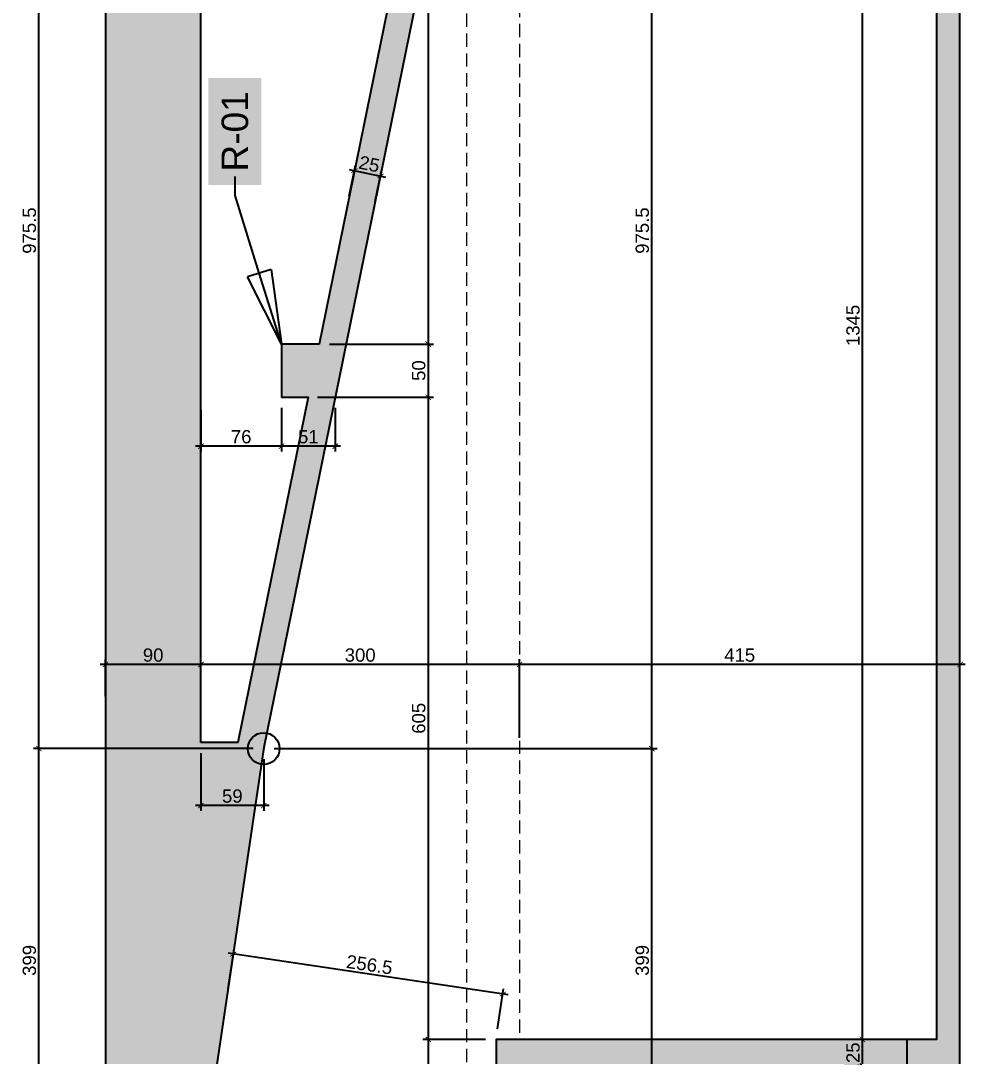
# Model space of a CAD drawing. Header units: centimetres. Extents: x 44585 to 48556, y -61381 to -55885.
# Drawn here: x 47666 to 48556, y -60131 to -59155 of the extents above; entities that cross this region are included whole.
import ezdxf
from ezdxf import colors
from ezdxf.entities.mleader import LeaderData, LeaderLine
from ezdxf.math import Vec2, Vec3

# ---------------------------------------------------------------- set-up
doc = ezdxf.new("R2010")
doc.units = ezdxf.units.CM
doc.header["$LTSCALE"] = 50
doc.header["$MEASUREMENT"] = 0
doc.linetypes.add('CACHE', pattern=[0.375, 0.25, -0.125])
doc.linetypes.add('CONTINU', pattern=[0])
doc.layers.get('0').update_dxf_attribs({"color": 8})
doc.layers.add('BETON CACHE', color=4, linetype='CACHE', lineweight=5)
for name, color, linetype in [('BETON COUPE', 3, 'CONTINU'), ('BETON TRAME', 252, 'Continuous'), ('COTE 50ème', 1, 'Continuous')]:
    doc.layers.add(name, color=color, linetype=linetype)
doc.layers.add('PILIER PREFA SUP TRAME', color=7, linetype='Continuous', true_color=0xded1ff)
doc.styles.add('RS_TEXT_1.100', font='arial.ttf', dxfattribs={"height": 25})
doc.styles.add('SMA_TEXT_1.50', font='arial.ttf', dxfattribs={"height": 12.5})
doc.dimstyles.new('SMA_1.50', dxfattribs={"dimscale": 5, "dimtxt": 12.5, "dimasz": 1, "dimexe": 1, "dimexo": 2, "dimgap": 0.5, "dimtad": 1, "dimdec": 1, "dimrnd": 0.5, "dimdsep": 46, "dimtxsty": 'SMA_TEXT_1.50', "dimblk": 'ARCHTICK', "dimcen": 2.5, "dimdle": 1, "dimadec": 0, "dimazin": 2, "dimtfac": 1, "dimtdec": 1, "dimtix": 1, "dimtmove": 2, "dimatfit": 3, "dimfxl": 1, "dimtolj": 1, "dimtzin": 0, "dimarcsym": 0})

# ---------------------------------------------------------------- blocks, each defined once
blk = doc.blocks.new('_Closed')
at = {"color": 0, "linetype": 'ByBlock', "lineweight": -2}
for p, q in [((-1, 0.167), (0, 0)), ((-1, 0.167), (-1, -0.167)), ((0, 0), (-1, -0.167)), ((0, 0), (-1, 0))]:
    blk.add_line(p, q, dxfattribs=at)
blk = doc.blocks.new('_ArchTick')
at = {"color": 0, "linetype": 'ByBlock', "const_width": 0.15}
blk.add_lwpolyline([(-0.5, -0.5), (0.5, 0.5)], dxfattribs=at)
blk = doc.blocks.new('*D1498')
at = {"layer": 'COTE 50ème', "color": 0, "lineweight": -2, "ltscale": 0.5, "transparency": 16777216}
for p, q in [((47683.58, -60244.8), (47683.58, -59835.93)), ((47885.39, -59840.93), (47678.58, -59840.93)), ((47826.27, -60239.8), (47678.58, -60239.8))]:
    blk.add_line(p, q, dxfattribs=at)
at = {"layer": 'Defpoints', "color": 0, "ltscale": 0.5, "transparency": 16777216}
for p in [(47683.58, -59840.93), (47895.39, -59840.93), (47836.27, -60239.8)]:
    blk.add_point(p, dxfattribs=at)
at = {"layer": 'COTE 50ème', "color": 0, "lineweight": -2, "ltscale": 0.5, "transparency": 16777216, "xscale": 5, "yscale": 5, "zscale": 5}
for p, rotation in [((47683.58, -59840.93), 90), ((47683.58, -60239.8), 270)]:
    blk.add_blockref('_ArchTick', p, dxfattribs=dict(at, rotation=rotation))
at = {"layer": 'COTE 50ème', "color": 0, "ltscale": 0.5, "transparency": 16777216, "insert": (47674.69, -60040.37), "char_height": 12.5, "attachment_point": 5, "rotation": 90, "style": 'SMA_TEXT_1.50'}
blk.add_mtext('\\A1;399', dxfattribs=at)
blk = doc.blocks.new('*D1499')
at = {"layer": 'COTE 50ème', "color": 0, "lineweight": -2, "ltscale": 0.5, "transparency": 16777216}
for p, q in [((47683.58, -59845.93), (47683.58, -58860.3)), ((48084.37, -58865.3), (47678.58, -58865.3)), ((47885.39, -59840.93), (47678.58, -59840.93))]:
    blk.add_line(p, q, dxfattribs=at)
at = {"layer": 'Defpoints', "color": 0, "ltscale": 0.5, "transparency": 16777216}
for p in [(47683.58, -58865.3), (48094.37, -58865.3), (47895.39, -59840.93)]:
    blk.add_point(p, dxfattribs=at)
at = {"layer": 'COTE 50ème', "color": 0, "lineweight": -2, "ltscale": 0.5, "transparency": 16777216, "xscale": 5, "yscale": 5, "zscale": 5}
for p, rotation in [((47683.58, -58865.3), 90), ((47683.58, -59840.93), 270)]:
    blk.add_blockref('_ArchTick', p, dxfattribs=dict(at, rotation=rotation))
at = {"layer": 'COTE 50ème', "color": 0, "ltscale": 0.5, "transparency": 16777216, "insert": (47674.7, -59353.11), "char_height": 12.5, "attachment_point": 5, "rotation": 90, "style": 'SMA_TEXT_1.50'}
blk.add_mtext('\\A1;975.5', dxfattribs=at)
blk = doc.blocks.new('*D1508')
at = {"layer": 'COTE 50ème', "color": 0, "lineweight": -2, "ltscale": 0.5, "transparency": 16777216}
for p, q in [((48260.95, -60244.8), (48260.95, -59835.93)), ((47905.39, -59840.93), (48265.95, -59840.93)), ((47846.27, -60239.8), (48265.95, -60239.8))]:
    blk.add_line(p, q, dxfattribs=at)
at = {"layer": 'Defpoints', "color": 0, "ltscale": 0.5, "transparency": 16777216}
for p in [(47895.39, -59840.93), (48260.95, -59840.93), (47836.27, -60239.8)]:
    blk.add_point(p, dxfattribs=at)
at = {"layer": 'COTE 50ème', "color": 0, "lineweight": -2, "ltscale": 0.5, "transparency": 16777216, "xscale": 5, "yscale": 5, "zscale": 5}
for p, rotation in [((48260.95, -59840.93), 90), ((48260.95, -60239.8), 270)]:
    blk.add_blockref('_ArchTick', p, dxfattribs=dict(at, rotation=rotation))
at = {"layer": 'COTE 50ème', "color": 0, "ltscale": 0.5, "transparency": 16777216, "insert": (48252.06, -60040.37), "char_height": 12.5, "attachment_point": 5, "rotation": 90, "style": 'SMA_TEXT_1.50'}
blk.add_mtext('\\A1;399', dxfattribs=at)
blk = doc.blocks.new('*D1509')
at = {"layer": 'COTE 50ème', "color": 0, "lineweight": -2, "ltscale": 0.5, "transparency": 16777216}
for p, q in [((48260.95, -59845.93), (48260.95, -58860.3)), ((48104.37, -58865.3), (48265.95, -58865.3)), ((47905.39, -59840.93), (48265.95, -59840.93))]:
    blk.add_line(p, q, dxfattribs=at)
at = {"layer": 'Defpoints', "color": 0, "ltscale": 0.5, "transparency": 16777216}
for p in [(48094.37, -58865.3), (48260.95, -58865.3), (47895.39, -59840.93)]:
    blk.add_point(p, dxfattribs=at)
at = {"layer": 'COTE 50ème', "color": 0, "lineweight": -2, "ltscale": 0.5, "transparency": 16777216, "xscale": 5, "yscale": 5, "zscale": 5}
for p, rotation in [((48260.95, -58865.3), 90), ((48260.95, -59840.93), 270)]:
    blk.add_blockref('_ArchTick', p, dxfattribs=dict(at, rotation=rotation))
at = {"layer": 'COTE 50ème', "color": 0, "ltscale": 0.5, "transparency": 16777216, "insert": (48252.07, -59353.11), "char_height": 12.5, "attachment_point": 5, "rotation": 90, "style": 'SMA_TEXT_1.50'}
blk.add_mtext('\\A1;975.5', dxfattribs=at)
blk = doc.blocks.new('*D1521')
at = {"layer": 'COTE 50ème', "color": 0, "lineweight": -2, "ltscale": 0.5, "transparency": 16777216}
for p, q in [((47836.27, -59845.09), (47836.27, -59899.59)), ((47895.39, -59850.93), (47895.39, -59899.59)), ((47900.39, -59894.59), (47831.27, -59894.59))]:
    blk.add_line(p, q, dxfattribs=at)
at = {"layer": 'Defpoints', "color": 0, "ltscale": 0.5, "transparency": 16777216}
for p in [(47836.27, -59835.09), (47895.39, -59840.93), (47836.27, -59894.59)]:
    blk.add_point(p, dxfattribs=at)
at = {"layer": 'COTE 50ème', "color": 0, "lineweight": -2, "ltscale": 0.5, "transparency": 16777216, "xscale": 5, "yscale": 5, "zscale": 5, "rotation": 180}
blk.add_blockref('_ArchTick', (47836.27, -59894.59), dxfattribs=at)
at = {"layer": 'COTE 50ème', "color": 0, "lineweight": -2, "ltscale": 0.5, "transparency": 16777216, "xscale": 5, "yscale": 5, "zscale": 5}
blk.add_blockref('_ArchTick', (47895.39, -59894.59), dxfattribs=at)
at = {"layer": 'COTE 50ème', "color": 0, "ltscale": 0.5, "transparency": 16777216, "insert": (47865.83, -59885.7), "char_height": 12.5, "attachment_point": 5, "style": 'SMA_TEXT_1.50'}
blk.add_mtext('\\A1;59', dxfattribs=at)
blk = doc.blocks.new('*D1531')
at = {"layer": 'COTE 50ème', "color": 0, "lineweight": -2, "ltscale": 0.5, "transparency": 16777216}
for p, q in [((47861.84, -60067.28), (47867.45, -60029.46)), ((48125.56, -60072.76), (47861.77, -60033.67)), ((48115.74, -60104.91), (48121.35, -60067.09))]:
    blk.add_line(p, q, dxfattribs=at)
at = {"layer": 'Defpoints', "color": 0, "ltscale": 0.5, "transparency": 16777216}
for p in [(47866.72, -60034.4), (47860.38, -60077.17), (48114.27, -60114.8)]:
    blk.add_point(p, dxfattribs=at)
at = {"layer": 'COTE 50ème', "color": 0, "lineweight": -2, "ltscale": 0.5, "transparency": 16777216, "xscale": 5, "yscale": 5, "zscale": 5}
for p, rotation in [((47866.72, -60034.4), 171.569726507217), ((48120.61, -60072.03), 351.569726507217)]:
    blk.add_blockref('_ArchTick', p, dxfattribs=dict(at, rotation=rotation))
at = {"layer": 'COTE 50ème', "color": 0, "ltscale": 0.5, "transparency": 16777216, "insert": (47994.97, -60044.43), "char_height": 12.5, "attachment_point": 5, "rotation": 351.56973, "style": 'SMA_TEXT_1.50'}
blk.add_mtext('\\A1;256.5', dxfattribs=at)
blk = doc.blocks.new('*D1532')
at = {"layer": 'COTE 50ème', "color": 0, "lineweight": -2, "ltscale": 0.5, "transparency": 16777216}
for p, q in [((48136.27, -59830.93), (48136.27, -59756.8)), ((48551.27, -59830.93), (48551.27, -59756.8)), ((48556.27, -59761.8), (48131.27, -59761.8))]:
    blk.add_line(p, q, dxfattribs=at)
at = {"layer": 'Defpoints', "color": 0, "ltscale": 0.5, "transparency": 16777216}
for p in [(48136.27, -59761.8), (48136.27, -59840.93), (48551.27, -59840.93)]:
    blk.add_point(p, dxfattribs=at)
at = {"layer": 'COTE 50ème', "color": 0, "lineweight": -2, "ltscale": 0.5, "transparency": 16777216, "xscale": 5, "yscale": 5, "zscale": 5, "rotation": 180}
blk.add_blockref('_ArchTick', (48136.27, -59761.8), dxfattribs=at)
at = {"layer": 'COTE 50ème', "color": 0, "lineweight": -2, "ltscale": 0.5, "transparency": 16777216, "xscale": 5, "yscale": 5, "zscale": 5}
blk.add_blockref('_ArchTick', (48551.27, -59761.8), dxfattribs=at)
at = {"layer": 'COTE 50ème', "color": 0, "ltscale": 0.5, "transparency": 16777216, "insert": (48343.77, -59752.92), "char_height": 12.5, "attachment_point": 5, "style": 'SMA_TEXT_1.50'}
blk.add_mtext('\\A1;415', dxfattribs=at)
blk = doc.blocks.new('*D1533')
at = {"layer": 'COTE 50ème', "color": 0, "lineweight": -2, "ltscale": 0.5, "transparency": 16777216}
for p, q in [((47836.27, -59791.94), (47836.27, -59756.8)), ((48136.27, -59830.93), (48136.27, -59756.8)), ((48141.27, -59761.8), (47831.27, -59761.8))]:
    blk.add_line(p, q, dxfattribs=at)
at = {"layer": 'Defpoints', "color": 0, "ltscale": 0.5, "transparency": 16777216}
for p in [(47836.27, -59761.8), (47836.27, -59801.94), (48136.27, -59840.93)]:
    blk.add_point(p, dxfattribs=at)
at = {"layer": 'COTE 50ème', "color": 0, "lineweight": -2, "ltscale": 0.5, "transparency": 16777216, "xscale": 5, "yscale": 5, "zscale": 5, "rotation": 180}
blk.add_blockref('_ArchTick', (47836.27, -59761.8), dxfattribs=at)
at = {"layer": 'COTE 50ème', "color": 0, "lineweight": -2, "ltscale": 0.5, "transparency": 16777216, "xscale": 5, "yscale": 5, "zscale": 5}
blk.add_blockref('_ArchTick', (48136.27, -59761.8), dxfattribs=at)
at = {"layer": 'COTE 50ème', "color": 0, "ltscale": 0.5, "transparency": 16777216, "insert": (47986.27, -59752.91), "char_height": 12.5, "attachment_point": 5, "style": 'SMA_TEXT_1.50'}
blk.add_mtext('\\A1;300', dxfattribs=at)
blk = doc.blocks.new('*D1534')
at = {"layer": 'COTE 50ème', "color": 0, "lineweight": -2, "ltscale": 0.5, "transparency": 16777216}
for p, q in [((47746.27, -59791.94), (47746.27, -59756.8)), ((47836.27, -59791.94), (47836.27, -59756.8)), ((47841.27, -59761.8), (47741.27, -59761.8))]:
    blk.add_line(p, q, dxfattribs=at)
at = {"layer": 'Defpoints', "color": 0, "ltscale": 0.5, "transparency": 16777216}
for p in [(47746.27, -59761.8), (47746.27, -59801.94), (47836.27, -59801.94)]:
    blk.add_point(p, dxfattribs=at)
at = {"layer": 'COTE 50ème', "color": 0, "lineweight": -2, "ltscale": 0.5, "transparency": 16777216, "xscale": 5, "yscale": 5, "zscale": 5, "rotation": 180}
blk.add_blockref('_ArchTick', (47746.27, -59761.8), dxfattribs=at)
at = {"layer": 'COTE 50ème', "color": 0, "lineweight": -2, "ltscale": 0.5, "transparency": 16777216, "xscale": 5, "yscale": 5, "zscale": 5}
blk.add_blockref('_ArchTick', (47836.27, -59761.8), dxfattribs=at)
at = {"layer": 'COTE 50ème', "color": 0, "ltscale": 0.5, "transparency": 16777216, "insert": (47791.27, -59752.92), "char_height": 12.5, "attachment_point": 5, "style": 'SMA_TEXT_1.50'}
blk.add_mtext('\\A1;90', dxfattribs=at)
blk = doc.blocks.new('*D1535')
at = {"layer": 'COTE 50ème', "color": 0, "lineweight": -2, "ltscale": 0.5, "transparency": 16777216}
for p, q in [((47975.91, -59320.75), (47981.82, -59291.75)), ((47975.92, -59295.65), (48010.25, -59302.66)), ((48000.43, -59325.75), (48006.35, -59296.76))]:
    blk.add_line(p, q, dxfattribs=at)
at = {"layer": 'Defpoints', "color": 0, "ltscale": 0.5, "transparency": 16777216}
for p in [(48005.35, -59301.66), (47973.91, -59330.55), (47998.43, -59335.55)]:
    blk.add_point(p, dxfattribs=at)
at = {"layer": 'COTE 50ème', "color": 0, "lineweight": -2, "ltscale": 0.5, "transparency": 16777216, "xscale": 5, "yscale": 5, "zscale": 5}
for p, rotation in [((47980.82, -59296.65), 168.4690360540553), ((48005.35, -59301.66), 348.4690360540553)]:
    blk.add_blockref('_ArchTick', p, dxfattribs=dict(at, rotation=rotation))
at = {"layer": 'COTE 50ème', "color": 0, "ltscale": 0.5, "transparency": 16777216, "insert": (47994.86, -59290.45), "char_height": 12.5, "attachment_point": 5, "rotation": 348.46904, "style": 'SMA_TEXT_1.50'}
blk.add_mtext('\\A1;25', dxfattribs=at)
blk = doc.blocks.new('*D1550')
at = {"layer": 'COTE 50ème', "color": 0, "lineweight": -2, "ltscale": 0.5, "transparency": 16777216}
for p, q in [((48050.36, -58764.95), (48050.36, -59464.95)), ((48061.68, -58769.95), (48045.36, -58769.95)), ((47957.51, -59459.95), (48055.36, -59459.95))]:
    blk.add_line(p, q, dxfattribs=at)
at = {"layer": 'Defpoints', "color": 0, "ltscale": 0.5, "transparency": 16777216}
for p in [(48071.68, -58769.95), (47947.51, -59459.95), (48050.36, -59459.95)]:
    blk.add_point(p, dxfattribs=at)
at = {"layer": 'COTE 50ème', "color": 0, "lineweight": -2, "ltscale": 0.5, "transparency": 16777216, "xscale": 5, "yscale": 5, "zscale": 5}
for p, rotation in [((48050.36, -58769.95), 90), ((48050.36, -59459.95), 270)]:
    blk.add_blockref('_ArchTick', p, dxfattribs=dict(at, rotation=rotation))
at = {"layer": 'COTE 50ème', "color": 0, "ltscale": 0.5, "transparency": 16777216, "insert": (48041.47, -59114.95), "char_height": 12.5, "attachment_point": 5, "rotation": 90, "style": 'SMA_TEXT_1.50'}
blk.add_mtext('\\A1;690', dxfattribs=at)
blk = doc.blocks.new('*D1551')
at = {"layer": 'COTE 50ème', "color": 0, "lineweight": -2, "ltscale": 0.5, "transparency": 16777216}
for p, q in [((48050.36, -59454.95), (48050.36, -59514.95)), ((47957.51, -59459.95), (48055.36, -59459.95)), ((47946, -59509.95), (48055.36, -59509.95))]:
    blk.add_line(p, q, dxfattribs=at)
at = {"layer": 'Defpoints', "color": 0, "ltscale": 0.5, "transparency": 16777216}
for p in [(47947.51, -59459.95), (47936, -59509.95), (48050.36, -59509.95)]:
    blk.add_point(p, dxfattribs=at)
at = {"layer": 'COTE 50ème', "color": 0, "lineweight": -2, "ltscale": 0.5, "transparency": 16777216, "xscale": 5, "yscale": 5, "zscale": 5}
for p, rotation in [((48050.36, -59459.95), 90), ((48050.36, -59509.95), 270)]:
    blk.add_blockref('_ArchTick', p, dxfattribs=dict(at, rotation=rotation))
at = {"layer": 'COTE 50ème', "color": 0, "ltscale": 0.5, "transparency": 16777216, "insert": (48041.47, -59484.95), "char_height": 12.5, "attachment_point": 5, "rotation": 90, "style": 'SMA_TEXT_1.50'}
blk.add_mtext('\\A1;50', dxfattribs=at)
blk = doc.blocks.new('*D1552')
at = {"layer": 'COTE 50ème', "color": 0, "lineweight": -2, "ltscale": 0.5, "transparency": 16777216}
for p, q in [((48050.36, -59504.95), (48050.36, -60119.8)), ((47946, -59509.95), (48055.36, -59509.95)), ((48104.27, -60114.8), (48045.36, -60114.8))]:
    blk.add_line(p, q, dxfattribs=at)
at = {"layer": 'Defpoints', "color": 0, "ltscale": 0.5, "transparency": 16777216}
for p in [(47936, -59509.95), (48050.36, -60114.8), (48114.27, -60114.8)]:
    blk.add_point(p, dxfattribs=at)
at = {"layer": 'COTE 50ème', "color": 0, "lineweight": -2, "ltscale": 0.5, "transparency": 16777216, "xscale": 5, "yscale": 5, "zscale": 5}
for p, rotation in [((48050.36, -59509.95), 90), ((48050.36, -60114.8), 270)]:
    blk.add_blockref('_ArchTick', p, dxfattribs=dict(at, rotation=rotation))
at = {"layer": 'COTE 50ème', "color": 0, "ltscale": 0.5, "transparency": 16777216, "insert": (48041.47, -59812.38), "char_height": 12.5, "attachment_point": 5, "rotation": 90, "style": 'SMA_TEXT_1.50'}
blk.add_mtext('\\A1;605', dxfattribs=at)
blk = doc.blocks.new('*D1553')
at = {"layer": 'COTE 50ème', "color": 0, "lineweight": -2, "ltscale": 0.5, "transparency": 16777216}
for p, q in [((48050.36, -60109.8), (48050.36, -61351.29)), ((48104.27, -60114.8), (48045.36, -60114.8)), ((48076.27, -61346.29), (48045.36, -61346.29))]:
    blk.add_line(p, q, dxfattribs=at)
at = {"layer": 'Defpoints', "color": 0, "ltscale": 0.5, "transparency": 16777216}
for p in [(48114.27, -60114.8), (48050.36, -61346.29), (48086.27, -61346.29)]:
    blk.add_point(p, dxfattribs=at)
at = {"layer": 'COTE 50ème', "color": 0, "lineweight": -2, "ltscale": 0.5, "transparency": 16777216, "xscale": 5, "yscale": 5, "zscale": 5}
for p, rotation in [((48050.36, -60114.8), 90), ((48050.36, -61346.29), 270)]:
    blk.add_blockref('_ArchTick', p, dxfattribs=dict(at, rotation=rotation))
at = {"layer": 'COTE 50ème', "color": 0, "ltscale": 0.5, "transparency": 16777216, "insert": (48041.47, -60730.55), "char_height": 12.5, "attachment_point": 5, "rotation": 90, "style": 'SMA_TEXT_1.50'}
blk.add_mtext('\\A1;1231.5', dxfattribs=at)
blk = doc.blocks.new('*D1558')
at = {"layer": 'COTE 50ème', "color": 0, "lineweight": -2, "ltscale": 0.5, "transparency": 16777216}
for p, q in [((48459.43, -60144.8), (48459.43, -60109.8)), ((48484.91, -60114.8), (48454.43, -60114.8)), ((48484.91, -60139.8), (48454.43, -60139.8))]:
    blk.add_line(p, q, dxfattribs=at)
at = {"layer": 'Defpoints', "color": 0, "ltscale": 0.5, "transparency": 16777216}
for p in [(48459.43, -60114.8), (48494.91, -60114.8), (48494.91, -60139.8)]:
    blk.add_point(p, dxfattribs=at)
at = {"layer": 'COTE 50ème', "color": 0, "lineweight": -2, "ltscale": 0.5, "transparency": 16777216, "xscale": 5, "yscale": 5, "zscale": 5}
for p, rotation in [((48459.43, -60114.8), 90), ((48459.43, -60139.8), 270)]:
    blk.add_blockref('_ArchTick', p, dxfattribs=dict(at, rotation=rotation))
at = {"layer": 'COTE 50ème', "color": 0, "ltscale": 0.5, "transparency": 16777216, "insert": (48450.55, -60127.3), "char_height": 12.5, "attachment_point": 5, "rotation": 90, "style": 'SMA_TEXT_1.50'}
blk.add_mtext('\\A1;25', dxfattribs=at)
blk = doc.blocks.new('*D1559')
at = {"layer": 'COTE 50ème', "color": 0, "lineweight": -2, "ltscale": 0.5, "transparency": 16777216}
for p, q in [((48459.43, -60119.8), (48459.43, -58764.95)), ((48491.27, -58769.95), (48454.43, -58769.95)), ((48484.91, -60114.8), (48454.43, -60114.8))]:
    blk.add_line(p, q, dxfattribs=at)
at = {"layer": 'Defpoints', "color": 0, "ltscale": 0.5, "transparency": 16777216}
for p in [(48459.43, -58769.95), (48501.27, -58769.95), (48494.91, -60114.8)]:
    blk.add_point(p, dxfattribs=at)
at = {"layer": 'COTE 50ème', "color": 0, "lineweight": -2, "ltscale": 0.5, "transparency": 16777216, "xscale": 5, "yscale": 5, "zscale": 5}
for p, rotation in [((48459.43, -58769.95), 90), ((48459.43, -60114.8), 270)]:
    blk.add_blockref('_ArchTick', p, dxfattribs=dict(at, rotation=rotation))
at = {"layer": 'COTE 50ème', "color": 0, "ltscale": 0.5, "transparency": 16777216, "insert": (48450.55, -59442.38), "char_height": 12.5, "attachment_point": 5, "rotation": 90, "style": 'SMA_TEXT_1.50'}
blk.add_mtext('\\A1;1345', dxfattribs=at)
blk = doc.blocks.new('*D1566')
at = {"layer": 'COTE 50ème', "color": 0, "lineweight": -2, "ltscale": 0.5, "transparency": 16777216}
for p, q in [((47912.05, -59519.95), (47912.05, -59561.17)), ((47962.85, -59519.95), (47962.85, -59561.17)), ((47967.85, -59556.17), (47907.05, -59556.17))]:
    blk.add_line(p, q, dxfattribs=at)
at = {"layer": 'Defpoints', "color": 0, "ltscale": 0.5, "transparency": 16777216}
for p in [(47912.05, -59509.95), (47962.85, -59509.95), (47912.05, -59556.17)]:
    blk.add_point(p, dxfattribs=at)
at = {"layer": 'COTE 50ème', "color": 0, "lineweight": -2, "ltscale": 0.5, "transparency": 16777216, "xscale": 5, "yscale": 5, "zscale": 5, "rotation": 180}
blk.add_blockref('_ArchTick', (47912.05, -59556.17), dxfattribs=at)
at = {"layer": 'COTE 50ème', "color": 0, "lineweight": -2, "ltscale": 0.5, "transparency": 16777216, "xscale": 5, "yscale": 5, "zscale": 5}
blk.add_blockref('_ArchTick', (47962.85, -59556.17), dxfattribs=at)
at = {"layer": 'COTE 50ème', "color": 0, "ltscale": 0.5, "transparency": 16777216, "insert": (47937.45, -59547.29), "char_height": 12.5, "attachment_point": 5, "style": 'SMA_TEXT_1.50'}
blk.add_mtext('\\A1;51', dxfattribs=at)
blk = doc.blocks.new('*D1567')
at = {"layer": 'COTE 50ème', "color": 0, "lineweight": -2, "ltscale": 0.5, "transparency": 16777216}
for p, q in [((47836.27, -59521.83), (47836.27, -59561.17)), ((47912.05, -59519.95), (47912.05, -59561.17)), ((47917.05, -59556.17), (47831.27, -59556.17))]:
    blk.add_line(p, q, dxfattribs=at)
at = {"layer": 'Defpoints', "color": 0, "ltscale": 0.5, "transparency": 16777216}
for p in [(47836.27, -59511.83), (47912.05, -59509.95), (47836.27, -59556.17)]:
    blk.add_point(p, dxfattribs=at)
at = {"layer": 'COTE 50ème', "color": 0, "lineweight": -2, "ltscale": 0.5, "transparency": 16777216, "xscale": 5, "yscale": 5, "zscale": 5, "rotation": 180}
blk.add_blockref('_ArchTick', (47836.27, -59556.17), dxfattribs=at)
at = {"layer": 'COTE 50ème', "color": 0, "lineweight": -2, "ltscale": 0.5, "transparency": 16777216, "xscale": 5, "yscale": 5, "zscale": 5}
blk.add_blockref('_ArchTick', (47912.05, -59556.17), dxfattribs=at)
at = {"layer": 'COTE 50ème', "color": 0, "ltscale": 0.5, "transparency": 16777216, "insert": (47874.16, -59547.29), "char_height": 12.5, "attachment_point": 5, "style": 'SMA_TEXT_1.50'}
blk.add_mtext('\\A1;76', dxfattribs=at)

msp = doc.modelspace()

# ---------------------------------------------------------------- hatches: boundary and pattern name
at = {"layer": 'BETON TRAME', "transparency": 33554559}
h = msp.add_hatch(color=256, dxfattribs=at)
h.dxf.hatch_style = 1
h.paths.add_polyline_path([(48529.27, -58649.95), (48501.27, -58649.95), (48501.27, -58699.95), (48551.27, -58699.95), (48551.27, -56189.81), (48529.27, -56189.81), (48529.27, -57909.95), (48501.27, -57909.95), (48501.27, -57959.95), (48529.27, -57959.95)], flags=17)
h.paths.add_polyline_path([(47746.27, -61373.87), (47836.27, -61373.87), (48551.27, -61373.87), (48551.27, -61346.29), (48551.27, -58719.95), (48501.27, -58719.95), (48501.27, -58769.95), (48529.27, -58769.95), (48529.27, -59459.95), (48529.27, -59509.95), (48529.27, -60114.8), (48501.27, -60114.8), (48501.27, -60139.8), (48529.27, -60139.8), (48529.27, -60734.95), (48501.27, -60734.95), (48501.27, -60784.95), (48529.27, -60784.95), (48529.27, -61346.29), (48136.27, -61346.29), (48136.27, -60139.8), (48501.27, -60139.8), (48501.27, -60114.8), (48114.27, -60114.8), (48114.27, -61346.29), (47836.27, -61346.29), (47836.27, -60239.8), (47895.56, -59839.8), (48094.37, -58865.3), (48113.08, -58719.95), (47836.27, -58719.95), (47836.27, -58699.95), (47836.27, -57974.95), (48111.27, -57974.95), (48111.27, -58538.42), (48099.8, -58649.95), (48071.68, -58649.95), (48071.68, -58699.95), (48115.65, -58699.95), (48136.27, -58539.74), (48136.27, -58039.8), (48175.5, -57643.69), (48432.13, -56214.81), (48434.28, -56189.81), (48453.84, -55961.76), (48428.93, -55959.62), (48409.19, -56189.81), (47836.27, -56189.81), (47746.27, -56189.81)])
h.paths.add_polyline_path([(47836.27, -59835.09), (47836.27, -58749.95), (48058.81, -58749.95), (48058.81, -58769.95), (48085.41, -58769.95), (48069.68, -58861.09), (47947.51, -59459.95), (47912.05, -59459.95), (47912.05, -59509.95), (47937.31, -59509.95), (47870.98, -59835.09)], flags=16)
h.paths.add_polyline_path([(47836.27, -57944.95), (47836.27, -56214.81), (48114.27, -56214.81), (48114.27, -56634.95), (48086.27, -56634.95), (48086.27, -56684.95), (48114.27, -56684.95), (48114.27, -57309.95), (48086.27, -57309.95), (48086.27, -57359.95), (48114.27, -57359.95), (48114.27, -57909.95), (48086.27, -57909.95), (48086.27, -57944.95)], flags=16)
h.paths.add_polyline_path([(48136.27, -57640.41), (48136.27, -56214.81), (48406.79, -56214.81), (48331.32, -56634.95), (48297.69, -56634.95), (48297.69, -56684.95), (48322.34, -56684.95), (48210.06, -57309.95), (48176.46, -57309.95), (48176.46, -57359.95), (48201.08, -57359.95), (48150.7, -57640.41)], flags=16)

# ---------------------------------------------------------------- linework, layer by layer
at = {"layer": 'BETON CACHE'}
for p, q in [((48136.27, -58539.74), (48136.27, -60114.8)), ((48086.27, -58904.98), (48086.27, -61346.29))]:
    msp.add_line(p, q, dxfattribs=at)
at = {"layer": 'BETON COUPE'}
for points in [[(47836.27, -56189.81), (47746.27, -56189.81), (47746.27, -61373.87), (47836.27, -61373.87)], [(47836.27, -58699.95), (47836.27, -58719.95), (48113.08, -58719.95), (48094.37, -58865.3), (47895.56, -59839.8), (47836.27, -60239.8)], [(48529.27, -61373.87), (48551.27, -61373.87), (48551.27, -58719.95), (48501.27, -58719.95), (48501.27, -58769.95), (48529.27, -58769.95), (48529.27, -59459.95), (48529.27, -59509.95), (48529.27, -60114.8), (48501.27, -60114.8), (48501.27, -60139.8), (48529.27, -60139.8), (48529.27, -60734.95), (48501.27, -60734.95), (48501.27, -60784.95), (48529.27, -60784.95), (48529.27, -61346.29)], [(47836.27, -59835.09), (47836.27, -58749.95)], [(47836.27, -58749.95), (48058.81, -58749.95), (48058.81, -58769.95), (48085.41, -58769.95), (48069.68, -58861.09), (47947.51, -59459.95), (47912.05, -59459.95), (47912.05, -59509.95), (47937.31, -59509.95), (47870.98, -59835.09), (47836.27, -59835.09)], [(48529.27, -60114.8), (48114.27, -60114.8), (48114.27, -61346.29)]]:
    msp.add_lwpolyline(points, dxfattribs=at)
at = {"layer": 'COTE 50ème', "ltscale": 0.5}
msp.add_circle((47895.39, -59840.93), 15, dxfattribs=at)

# ---------------------------------------------------------------- dimensions: what is measured, and where the dimension line sits
for base, p1, p2, picture, middle in [((48050.36, -59459.95), (48071.68, -58769.95), (47947.51, -59459.95), '*D1550', (48041.47, -59114.95)), ((48459.4338, -58769.9477), (48494.9096, -60114.8035), (48501.2745, -58769.9477), '*D1559', (48450.5474, -59442.3756)), ((48050.36, -59509.95), (47947.51, -59459.95), (47936, -59509.95), '*D1551', (48041.47, -59484.95)), ((48050.3568, -60114.8035), (47935.9969, -59509.9477), (48114.2745, -60114.8035), '*D1552', (48041.4746, -59812.3756)), ((47683.58, -59840.93), (47836.27, -60239.8), (47895.39, -59840.93), '*D1498', (47674.69, -60040.37)), ((48260.95, -59840.93), (47836.27, -60239.8), (47895.39, -59840.93), '*D1508', (48252.06, -60040.37)), ((48050.36, -61346.29), (48114.27, -60114.8), (48086.27, -61346.29), '*D1553', (48041.47, -60730.55)), ((48459.43, -60114.8), (48494.91, -60139.8), (48494.91, -60114.8), '*D1558', (48450.55, -60127.3))]:
    dim = msp.add_linear_dim(base=base, p1=p1, p2=p2, angle=90, dimstyle='SMA_1.50', dxfattribs=at)
    dim.commit()
    dim.dimension.update_dxf_attribs({"geometry": picture, "text_midpoint": middle})
for p1, p2, distance, picture, middle in [((47973.91, -59330.55), (47998.43, -59335.55), 34.59, '*D1535', (47994.86, -59290.45)), ((48114.27, -60114.8), (47860.38, -60077.17), -43.24, '*D1531', (47994.97, -60044.43))]:
    dim = msp.add_aligned_dim(p1=p1, p2=p2, distance=distance, dimstyle='SMA_1.50', dxfattribs=at)
    dim.commit()
    dim.dimension.update_dxf_attribs({"geometry": picture, "text_midpoint": middle})
for base, p1, p2, picture, middle in [((47836.27, -59556.17), (47912.05, -59509.95), (47836.27, -59511.83), '*D1567', (47874.16, -59547.29)), ((47912.05, -59556.17), (47962.85, -59509.95), (47912.05, -59509.95), '*D1566', (47937.45, -59547.29)), ((47746.27, -59761.8), (47836.27, -59801.94), (47746.27, -59801.94), '*D1534', (47791.27, -59752.92)), ((47836.27, -59761.8), (48136.27, -59840.93), (47836.27, -59801.94), '*D1533', (47986.27, -59752.91)), ((48136.27, -59761.8), (48551.27, -59840.93), (48136.27, -59840.93), '*D1532', (48343.77, -59752.92)), ((47836.27, -59894.59), (47895.39, -59840.93), (47836.27, -59835.09), '*D1521', (47865.83, -59885.7))]:
    dim = msp.add_linear_dim(base=base, p1=p1, p2=p2, dimstyle='SMA_1.50', dxfattribs=at)
    dim.commit()
    dim.dimension.update_dxf_attribs({"geometry": picture, "text_midpoint": middle})

# ---------------------------------------------------------------- next in the draw order: leaders
at = {"layer": 'PILIER PREFA SUP TRAME'}
ml = msp.add_multileader_mtext('Standard', dxfattribs=at)
ml.set_content('R-01', color=256, style='RS_TEXT_1.100')
ml.set_leader_properties()
ml.set_arrow_properties(name='CLOSED')
ml.build(insert=Vec2(0, 0))
ml.multileader.update_dxf_attribs({"text_right_attachment_type": 6, "dogleg_length": 0.36, "arrow_head_size": 70, "scale": 50})
ctx = ml.context
ctx.base_point, ctx.scale, ctx.char_height, ctx.arrow_head_size, ctx.landing_gap_size, ctx.plane_origin, ctx.plane_x_axis, ctx.plane_y_axis = Vec3(47868.43, -59302.03), 50, 25, 70, 4.5, Vec3(47912.05, -59459.95), Vec3(0, 1), Vec3(-1, 0)
ctx.right_attachment = 6
notes = []
notes.append((ctx, [(0, (1, 1, 0), (47868.43, -59320.03), (0, 1), 18, [(0, [(47912.05, -59459.95)], 0, [])])]))
ctx.mtext.insert, ctx.mtext.text_direction, ctx.mtext.rotation, ctx.mtext.flow_direction = Vec3(47855.71, -59297.53), Vec3(0, 1), 1.570796, 5
ctx.mtext.has_bg_fill, ctx.mtext.bg_color, ctx.mtext.bg_scale_factor, ctx.mtext.bg_transparency, ctx.mtext.use_window_bg_color = 1, -1023410052, 1.5, 0, 0
for ctx, leaders in notes:
    for number, flags, end, landing, length, lines in leaders:
        leader = LeaderData()
        leader.index, (leader.has_last_leader_line, leader.has_dogleg_vector, leader.attachment_direction) = number, flags
        leader.last_leader_point, leader.dogleg_vector, leader.dogleg_length = Vec3(end), Vec3(landing), length
        for number, points, colour, breaks in lines:
            line = LeaderLine()
            line.index, line.vertices, line.color, line.breaks = number, Vec3.list(points), colors.encode_raw_color(colour), breaks
            leader.lines.append(line)
        ctx.leaders.append(leader)

# ---------------------------------------------------------------- next in the draw order: dimensions: what is measured, and where the dimension line sits
at = {"layer": 'COTE 50ème', "ltscale": 0.5}
for base, picture, middle in [((47683.58, -58865.3), '*D1499', (47674.7, -59353.11)), ((48260.95, -58865.3), '*D1509', (48252.07, -59353.11))]:
    dim = msp.add_linear_dim(base=base, p1=(47895.39, -59840.93), p2=(48094.37, -58865.3), angle=90, dimstyle='SMA_1.50', dxfattribs=at)
    dim.commit()
    dim.dimension.update_dxf_attribs({"geometry": picture, "text_midpoint": middle})

doc.saveas('drawing.dxf')
